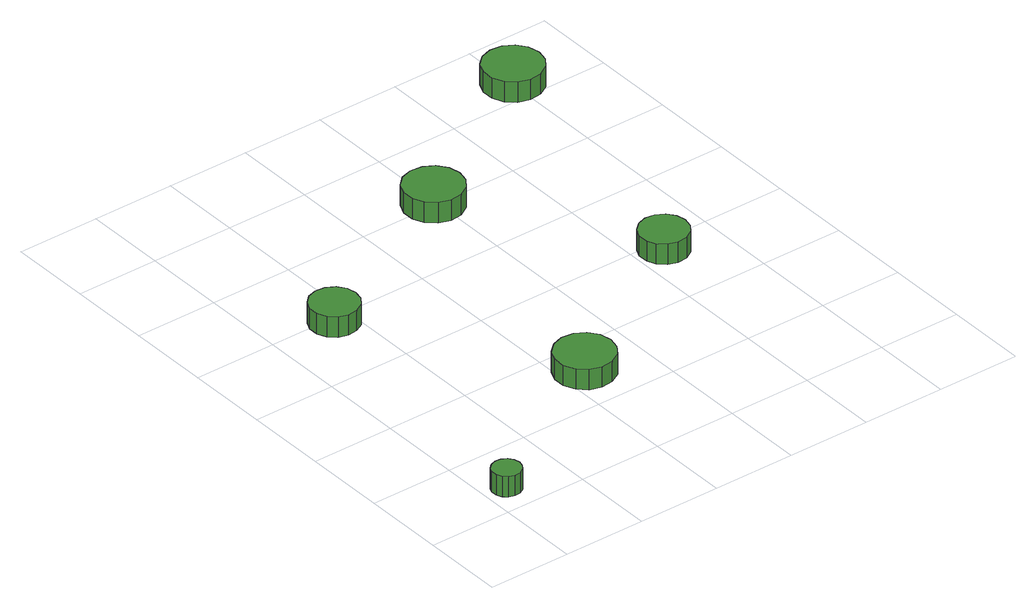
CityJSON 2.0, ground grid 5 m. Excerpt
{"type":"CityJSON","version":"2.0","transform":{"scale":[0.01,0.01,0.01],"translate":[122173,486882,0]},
"CityObjects":{
"tree1":{"type":"SolitaryVegetationObject","attributes":{"function":"something"},"geometry":[{"type":"MultiSurface","lod":"1","boundaries":[[[0,1,2,3,4,5,6,7,8,9,10,11,12,13,14]],[[15,16,17,18,19,20,21,22,23,24,25,26,27,28,29]],[[0,29,28,1]],[[1,28,27,2]],[[2,27,26,3]],[[3,26,25,4]],[[4,25,24,5]],[[5,24,23,6]],[[6,23,22,7]],[[7,22,21,8]],[[8,21,20,9]],[[9,20,19,10]],[[10,19,18,11]],[[11,18,17,12]],[[12,17,16,13]],[[13,16,15,14]],[[14,15,29,0]]]}]},
"tree2":{"type":"SolitaryVegetationObject","attributes":{"function":"something"},"geometry":[{"type":"MultiSurface","lod":"1","boundaries":[[[30,31,32,33,34,35,36,37,38,39,40,41,42,43,44]],[[45,46,47,48,49,50,51,52,53,54,55,56,57,58,59]],[[30,59,58,31]],[[31,58,57,32]],[[32,57,56,33]],[[33,56,55,34]],[[34,55,54,35]],[[35,54,53,36]],[[36,53,52,37]],[[37,52,51,38]],[[38,51,50,39]],[[39,50,49,40]],[[40,49,48,41]],[[41,48,47,42]],[[42,47,46,43]],[[43,46,45,44]],[[44,45,59,30]]]}]},
"tree3":{"type":"SolitaryVegetationObject","attributes":{"function":"something"},"geometry":[{"type":"MultiSurface","lod":"1","boundaries":[[[60,61,62,63,64,65,66,67,68,69,70,71,72,73,74]],[[75,76,77,78,79,80,81,82,83,84,85,86,87,88,89]],[[60,89,88,61]],[[61,88,87,62]],[[62,87,86,63]],[[63,86,85,64]],[[64,85,84,65]],[[65,84,83,66]],[[66,83,82,67]],[[67,82,81,68]],[[68,81,80,69]],[[69,80,79,70]],[[70,79,78,71]],[[71,78,77,72]],[[72,77,76,73]],[[73,76,75,74]],[[74,75,89,60]]]}]},
"tree4":{"type":"SolitaryVegetationObject","attributes":{"function":"something"},"geometry":[{"type":"MultiSurface","lod":"1","boundaries":[[[90,91,92,93,94,95,96,97,98,99,100,101,102,103,104]],[[105,106,107,108,109,110,111,112,113,114,115,116,117,118,119]],[[90,119,118,91]],[[91,118,117,92]],[[92,117,116,93]],[[93,116,115,94]],[[94,115,114,95]],[[95,114,113,96]],[[96,113,112,97]],[[97,112,111,98]],[[98,111,110,99]],[[99,110,109,100]],[[100,109,108,101]],[[101,108,107,102]],[[102,107,106,103]],[[103,106,105,104]],[[104,105,119,90]]]}]},
"tree5":{"type":"SolitaryVegetationObject","attributes":{"function":"something"},"geometry":[{"type":"MultiSurface","lod":"1","boundaries":[[[120,121,122,123,124,125,126,127,128,129,130,131,132,133,134]],[[135,136,137,138,139,140,141,142,143,144,145,146,147,148,149]],[[120,149,148,121]],[[121,148,147,122]],[[122,147,146,123]],[[123,146,145,124]],[[124,145,144,125]],[[125,144,143,126]],[[126,143,142,127]],[[127,142,141,128]],[[128,141,140,129]],[[129,140,139,130]],[[130,139,138,131]],[[131,138,137,132]],[[132,137,136,133]],[[133,136,135,134]],[[134,135,149,120]]]}]},
"tree6":{"type":"SolitaryVegetationObject","attributes":{"function":"something"},"geometry":[{"type":"MultiSurface","lod":"1","boundaries":[[[150,151,152,153,154,155,156,157,158,159,160,161,162,163,164]],[[165,166,167,168,169,170,171,172,173,174,175,176,177,178,179]],[[150,179,178,151]],[[151,178,177,152]],[[152,177,176,153]],[[153,176,175,154]],[[154,175,174,155]],[[155,174,173,156]],[[156,173,172,157]],[[157,172,171,158]],[[158,171,170,159]],[[159,170,169,160]],[[160,169,168,161]],[[161,168,167,162]],[[162,167,166,163]],[[163,166,165,164]],[[164,165,179,150]]]}]}
},
"vertices":[
[217,175,196],[209,210,196],[188,239,196],[157,257,196],[122,260,196],[88,249,196],[62,226,196],[47,193,196],[47,157,196],[62,125,196],[88,101,196],[122,90,196],[157,94,196],[188,112,196],[209,140,196],[209,140,67],[188,112,67],[157,94,67],[122,90,67],[88,101,67],[62,125,67],[47,157,67],[47,193,67],[62,226,67],[88,249,67],[122,260,67],[157,257,67],[188,239,67],[209,210,67],[217,175,67],
[531,1965,188],[519,2023,188],[484,2071,188],[432,2101,188],[373,2107,188],[316,2089,188],[272,2049,188],[248,1995,188],[248,1935,188],[272,1881,188],[316,1841,188],[373,1822,188],[432,1829,188],[484,1858,188],[519,1907,188],[519,1907,59],[484,1858,59],[432,1829,59],[373,1822,59],[316,1841,59],[272,1881,59],[248,1935,59],[248,1995,59],[272,2049,59],[316,2089,59],[373,2107,59],[432,2101,59],[484,2071,59],[519,2023,59],[531,1965,59],
[1304,781,196],[1289,852,196],[1247,911,196],[1184,947,196],[1111,955,196],[1042,932,196],[988,883,196],[958,817,196],[958,744,196],[988,678,196],[1042,629,196],[1111,606,196],[1184,614,196],[1247,650,196],[1289,709,196],[1289,709,67],[1247,650,67],[1184,614,67],[1111,606,67],[1042,629,67],[988,678,67],[958,744,67],[958,817,67],[988,883,67],[1042,932,67],[1111,955,67],[1184,947,67],[1247,911,67],[1289,852,67],[1304,781,67],
[1650,2503,193],[1635,2574,193],[1592,2633,193],[1529,2669,193],[1456,2677,193],[1387,2655,193],[1333,2606,193],[1303,2539,193],[1303,2467,193],[1333,2400,193],[1387,2351,193],[1456,2329,193],[1529,2336,193],[1592,2373,193],[1635,2432,193],[1635,2432,64],[1592,2373,64],[1529,2336,64],[1456,2329,64],[1387,2351,64],[1333,2400,64],[1303,2467,64],[1303,2539,64],[1333,2606,64],[1387,2655,64],[1456,2677,64],[1529,2669,64],[1592,2633,64],[1635,2574,64],[1650,2503,64],
[2305,1419,197],[2293,1477,197],[2258,1526,197],[2206,1555,197],[2147,1562,197],[2090,1543,197],[2046,1503,197],[2022,1449,197],[2022,1389,197],[2046,1335,197],[2090,1295,197],[2147,1277,197],[2206,1283,197],[2258,1313,197],[2293,1361,197],[2293,1361,68],[2258,1313,68],[2206,1283,68],[2147,1277,68],[2090,1295,68],[2046,1335,68],[2022,1389,68],[2022,1449,68],[2046,1503,68],[2090,1543,68],[2147,1562,68],[2206,1555,68],[2258,1526,68],[2293,1477,68],[2305,1419,68],
[2675,3130,195],[2660,3202,195],[2618,3260,195],[2555,3297,195],[2482,3304,195],[2413,3282,195],[2359,3233,195],[2329,3167,195],[2329,3094,195],[2359,3027,195],[2413,2979,195],[2482,2956,195],[2555,2964,195],[2618,3000,195],[2660,3059,195],[2660,3059,66],[2618,3000,66],[2555,2964,66],[2482,2956,66],[2413,2979,66],[2359,3027,66],[2329,3094,66],[2329,3167,66],[2359,3233,66],[2413,3282,66],[2482,3304,66],[2555,3297,66],[2618,3260,66],[2660,3202,66],[2675,3130,66]
]}
